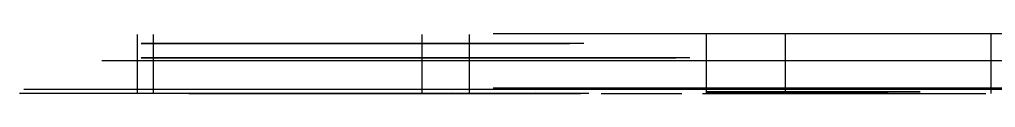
# Model space of a CAD drawing. Header units: metres. Extents: x 34 to 6747, y -110 to 120.
# Drawn here: x 34 to 1406, y 34 to 118 of the extents above; entities that cross this region are included whole.
import ezdxf

# ---------------------------------------------------------------- set-up
doc = ezdxf.new("R2010")
doc.units = ezdxf.units.M
for name, color, linetype in [('RBAR-T10-P', 2, 'Continuous'), ('RBAR-T12-F1', 3, 'Continuous'), ('RBAR-T12-H', 3, 'Continuous'), ('RBAR-T16-I', 4, 'Continuous'), ('RBAR-T16-J', 4, 'Continuous'), ('RBAR-T20-L', 5, 'Continuous'), ('RBAR-T20-O', 5, 'Continuous'), ('RBAR-T8-A', 1, 'Continuous'), ('RBAR-T8-A1', 1, 'Continuous'), ('RBAR-T8-A2', 1, 'Continuous'), ('RBAR-T8-A3', 1, 'Continuous'), ('RBAR-T8-A4', 1, 'Continuous'), ('RBAR-T8-B', 1, 'Continuous'), ('RBAR-T8-B1', 1, 'Continuous'), ('RBAR-T8-B2', 1, 'Continuous'), ('RBAR-T8-C', 1, 'Continuous'), ('RBAR-T8-D', 1, 'Continuous'), ('RBAR-T8-E', 1, 'Continuous')]:
    doc.layers.add(name, color=color, linetype=linetype)

msp = doc.modelspace()

# ---------------------------------------------------------------- linework, layer by layer
at = {"layer": 'RBAR-T10-P'}
for points in [[(528.5, 104.3, 572.5), (528.5, 104.3, 746.7), (528.1, 104.3, 750.6), (527, 104.3, 754.3), (525.1, 104.3, 757.8), (522.7, 104.3, 760.8), (519.6, 104.3, 763.2), (516.2, 104.3, 765.1), (512.5, 104.3, 766.2), (508.6, 104.3, 766.6), (224.9, 104.3, 766.6), (221, 104.3, 766.2), (217.3, 104.3, 765.1), (213.8, 104.3, 763.2), (210.8, 104.3, 760.8), (208.4, 104.3, 757.8), (206.5, 104.3, 754.3), (205.4, 104.3, 750.6), (205, 104.3, 746.7), (205, 104.3, 54.9), (205.4, 104.3, 51), (206.5, 104.3, 47.3), (208.4, 104.3, 43.8), (210.8, 104.3, 40.8), (213.8, 104.3, 38.4), (217.3, 104.3, 36.5), (221, 104.3, 35.4), (224.9, 104.3, 35), (488.7, 104.3, 35), (492.6, 104.3, 35.4), (496.3, 104.3, 36.5), (499.7, 104.3, 38.4), (502.8, 104.3, 40.8), (505.2, 104.3, 43.8), (507.1, 104.3, 47.3), (508.2, 104.3, 51), (508.6, 104.3, 54.9), (508.6, 104.3, 766.6)], [(677.9, 104.3, 1636.7), (677.9, 104.3, 1810.9), (677.5, 104.3, 1814.8), (676.4, 104.3, 1818.5), (674.5, 104.3, 1822), (672.1, 104.3, 1825), (669, 104.3, 1827.4), (665.6, 104.3, 1829.3), (661.9, 104.3, 1830.4), (658, 104.3, 1830.8), (374.3, 104.3, 1830.8), (370.4, 104.3, 1830.4), (366.7, 104.3, 1829.3), (363.2, 104.3, 1827.4), (360.2, 104.3, 1825), (357.8, 104.3, 1822), (355.9, 104.3, 1818.5), (354.8, 104.3, 1814.8), (354.4, 104.3, 1810.9), (354.4, 104.3, 1119.1), (354.8, 104.3, 1115.2), (355.9, 104.3, 1111.5), (357.8, 104.3, 1108), (360.2, 104.3, 1105), (363.2, 104.3, 1102.6), (366.7, 104.3, 1100.7), (370.4, 104.3, 1099.6), (374.3, 104.3, 1099.2), (638.1, 104.3, 1099.2), (642, 104.3, 1099.6), (645.7, 104.3, 1100.7), (649.1, 104.3, 1102.6), (652.2, 104.3, 1105), (654.6, 104.3, 1108), (656.5, 104.3, 1111.5), (657.6, 104.3, 1115.2), (658, 104.3, 1119.1), (658, 104.3, 1830.8)], [(827.3, 104.3, 2700.9), (827.3, 104.3, 2875.1), (826.9, 104.3, 2879), (825.8, 104.3, 2882.7), (823.9, 104.3, 2886.2), (821.5, 104.3, 2889.2), (818.4, 104.3, 2891.6), (815, 104.3, 2893.5), (811.3, 104.3, 2894.6), (807.4, 104.3, 2895), (523.7, 104.3, 2895), (519.8, 104.3, 2894.6), (516.1, 104.3, 2893.5), (512.6, 104.3, 2891.6), (509.6, 104.3, 2889.2), (507.2, 104.3, 2886.2), (505.3, 104.3, 2882.7), (504.2, 104.3, 2879), (503.8, 104.3, 2875.1), (503.8, 104.3, 2183.3), (504.2, 104.3, 2179.4), (505.3, 104.3, 2175.7), (507.2, 104.3, 2172.2), (509.6, 104.3, 2169.2), (512.6, 104.3, 2166.8), (516.1, 104.3, 2164.9), (519.8, 104.3, 2163.8), (523.7, 104.3, 2163.4), (787.5, 104.3, 2163.4), (791.4, 104.3, 2163.8), (795.1, 104.3, 2164.9), (798.5, 104.3, 2166.8), (801.6, 104.3, 2169.2), (804, 104.3, 2172.2), (805.9, 104.3, 2175.7), (807, 104.3, 2179.4), (807.4, 104.3, 2183.3), (807.4, 104.3, 2895)], [(528.5, 83.9, 572.5), (528.5, 83.9, 746.7), (528.1, 83.9, 750.6), (527, 83.9, 754.3), (525.1, 83.9, 757.8), (522.7, 83.9, 760.8), (519.6, 83.9, 763.2), (516.2, 83.9, 765.1), (512.5, 83.9, 766.2), (508.6, 83.9, 766.6), (224.9, 83.9, 766.6), (221, 83.9, 766.2), (217.3, 83.9, 765.1), (213.8, 83.9, 763.2), (210.8, 83.9, 760.8), (208.4, 83.9, 757.8), (206.5, 83.9, 754.3), (205.4, 83.9, 750.6), (205, 83.9, 746.7), (205, 83.9, 54.9), (205.4, 83.9, 51), (206.5, 83.9, 47.3), (208.4, 83.9, 43.8), (210.8, 83.9, 40.8), (213.8, 83.9, 38.4), (217.3, 83.9, 36.5), (221, 83.9, 35.4), (224.9, 83.9, 35), (488.7, 83.9, 35), (492.6, 83.9, 35.4), (496.3, 83.9, 36.5), (499.7, 83.9, 38.4), (502.8, 83.9, 40.8), (505.2, 83.9, 43.8), (507.1, 83.9, 47.3), (508.2, 83.9, 51), (508.6, 83.9, 54.9), (508.6, 83.9, 766.6)], [(677.9, 83.9, 572.5), (677.9, 83.9, 746.7), (677.5, 83.9, 750.6), (676.4, 83.9, 754.3), (674.5, 83.9, 757.8), (672.1, 83.9, 760.8), (669, 83.9, 763.2), (665.6, 83.9, 765.1), (661.9, 83.9, 766.2), (658, 83.9, 766.6), (374.3, 83.9, 766.6), (370.4, 83.9, 766.2), (366.7, 83.9, 765.1), (363.2, 83.9, 763.2), (360.2, 83.9, 760.8), (357.8, 83.9, 757.8), (355.9, 83.9, 754.3), (354.8, 83.9, 750.6), (354.4, 83.9, 746.7), (354.4, 83.9, 54.9), (354.8, 83.9, 51), (355.9, 83.9, 47.3), (357.8, 83.9, 43.8), (360.2, 83.9, 40.8), (363.2, 83.9, 38.4), (366.7, 83.9, 36.5), (370.4, 83.9, 35.4), (374.3, 83.9, 35), (638.1, 83.9, 35), (642, 83.9, 35.4), (645.7, 83.9, 36.5), (649.1, 83.9, 38.4), (652.2, 83.9, 40.8), (654.6, 83.9, 43.8), (656.5, 83.9, 47.3), (657.6, 83.9, 51), (658, 83.9, 54.9), (658, 83.9, 766.6)], [(827.3, 83.9, 1636.7), (827.3, 83.9, 1810.9), (826.9, 83.9, 1814.8), (825.8, 83.9, 1818.5), (823.9, 83.9, 1822), (821.5, 83.9, 1825), (818.4, 83.9, 1827.4), (815, 83.9, 1829.3), (811.3, 83.9, 1830.4), (807.4, 83.9, 1830.8), (523.7, 83.9, 1830.8), (519.8, 83.9, 1830.4), (516.1, 83.9, 1829.3), (512.6, 83.9, 1827.4), (509.6, 83.9, 1825), (507.2, 83.9, 1822), (505.3, 83.9, 1818.5), (504.2, 83.9, 1814.8), (503.8, 83.9, 1810.9), (503.8, 83.9, 1119.1), (504.2, 83.9, 1115.2), (505.3, 83.9, 1111.5), (507.2, 83.9, 1108), (509.6, 83.9, 1105), (512.6, 83.9, 1102.6), (516.1, 83.9, 1100.7), (519.8, 83.9, 1099.6), (523.7, 83.9, 1099.2), (787.5, 83.9, 1099.2), (791.4, 83.9, 1099.6), (795.1, 83.9, 1100.7), (798.5, 83.9, 1102.6), (801.6, 83.9, 1105), (804, 83.9, 1108), (805.9, 83.9, 1111.5), (807, 83.9, 1115.2), (807.4, 83.9, 1119.1), (807.4, 83.9, 1830.8)], [(976.6, 83.9, 2700.9), (976.6, 83.9, 2875.1), (976.2, 83.9, 2879), (975.1, 83.9, 2882.7), (973.2, 83.9, 2886.2), (970.8, 83.9, 2889.2), (967.7, 83.9, 2891.6), (964.3, 83.9, 2893.5), (960.6, 83.9, 2894.6), (956.7, 83.9, 2895), (673, 83.9, 2895), (669.1, 83.9, 2894.6), (665.4, 83.9, 2893.5), (661.9, 83.9, 2891.6), (658.9, 83.9, 2889.2), (656.5, 83.9, 2886.2), (654.6, 83.9, 2882.7), (653.5, 83.9, 2879), (653.1, 83.9, 2875.1), (653.1, 83.9, 2183.3), (653.5, 83.9, 2179.4), (654.6, 83.9, 2175.7), (656.5, 83.9, 2172.2), (658.9, 83.9, 2169.2), (661.9, 83.9, 2166.8), (665.4, 83.9, 2164.9), (669.1, 83.9, 2163.8), (673, 83.9, 2163.4), (936.8, 83.9, 2163.4), (940.7, 83.9, 2163.8), (944.4, 83.9, 2164.9), (947.8, 83.9, 2166.8), (950.9, 83.9, 2169.2), (953.3, 83.9, 2172.2), (955.2, 83.9, 2175.7), (956.3, 83.9, 2179.4), (956.7, 83.9, 2183.3), (956.7, 83.9, 2895)]]:
    msp.add_polyline3d(points, dxfattribs=at)
at = {"layer": 'RBAR-T12-F1'}
for points in [[(643.1, 36, 30), (643.1, 36, 1155)], [(759.3, 36, 1780), (759.3, 36, 2905)]]:
    msp.add_polyline3d(points, dxfattribs=at)
at = {"layer": 'RBAR-T12-H'}
for points in [[(1229.1, 36, 107.5), (1229.1, 36, 319.2), (1228.6, 36, 323.7), (1227.3, 36, 328), (1225.2, 36, 332), (1222.3, 36, 335.5), (1218.8, 36, 338.4), (1214.8, 36, 340.5), (1210.5, 36, 341.8), (1206, 36, 342.3), (1023.1, 36, 342.3), (1018.6, 36, 341.8), (1014.3, 36, 340.5), (1010.3, 36, 338.4), (1006.8, 36, 335.5), (1003.9, 36, 332), (1001.8, 36, 328), (1000.4, 36, 323.7), (1000, 36, 319.2), (1000, 36, 136.3), (1000.4, 36, 131.8), (1001.8, 36, 127.5), (1003.9, 36, 123.5), (1006.8, 36, 120), (1010.3, 36, 117.1), (1014.3, 36, 115), (1018.6, 36, 113.7), (1023.1, 36, 113.2), (1234.8, 36, 113.2), (1229.1, 36, 107.5), (1300.5, 36, 36), (1157.6, 36, 36)], [(1229.1, 36, 532.7), (1229.1, 36, 744.5), (1228.6, 36, 749), (1227.3, 36, 753.3), (1225.2, 36, 757.3), (1222.3, 36, 760.8), (1218.8, 36, 763.7), (1214.8, 36, 765.8), (1210.5, 36, 767.1), (1206, 36, 767.6), (1023.1, 36, 767.6), (1018.6, 36, 767.1), (1014.3, 36, 765.8), (1010.3, 36, 763.7), (1006.8, 36, 760.8), (1003.9, 36, 757.3), (1001.8, 36, 753.3), (1000.4, 36, 749), (1000, 36, 744.5), (1000, 36, 561.6), (1000.4, 36, 557.1), (1001.8, 36, 552.8), (1003.9, 36, 548.8), (1006.8, 36, 545.3), (1010.3, 36, 542.4), (1014.3, 36, 540.3), (1018.6, 36, 539), (1023.1, 36, 538.5), (1234.8, 36, 538.5), (1229.1, 36, 532.7), (1300.5, 36, 461.3), (1157.6, 36, 461.3)], [(1229.1, 36, 958), (1229.1, 36, 1169.8), (1228.6, 36, 1174.3), (1227.3, 36, 1178.6), (1225.2, 36, 1182.6), (1222.3, 36, 1186.1), (1218.8, 36, 1189), (1214.8, 36, 1191.1), (1210.5, 36, 1192.4), (1206, 36, 1192.9), (1023.1, 36, 1192.9), (1018.6, 36, 1192.4), (1014.3, 36, 1191.1), (1010.3, 36, 1189), (1006.8, 36, 1186.1), (1003.9, 36, 1182.6), (1001.8, 36, 1178.6), (1000.4, 36, 1174.3), (1000, 36, 1169.8), (1000, 36, 986.9), (1000.4, 36, 982.4), (1001.8, 36, 978.1), (1003.9, 36, 974.1), (1006.8, 36, 970.6), (1010.3, 36, 967.7), (1014.3, 36, 965.6), (1018.6, 36, 964.2), (1023.1, 36, 963.8), (1234.8, 36, 963.8), (1229.1, 36, 958), (1300.5, 36, 886.6), (1157.6, 36, 886.6)], [(1229.1, 36, 1383.3), (1229.1, 36, 1595), (1228.6, 36, 1599.6), (1227.3, 36, 1603.9), (1225.2, 36, 1607.9), (1222.3, 36, 1611.4), (1218.8, 36, 1614.3), (1214.8, 36, 1616.4), (1210.5, 36, 1617.7), (1206, 36, 1618.1), (1023.1, 36, 1618.1), (1018.6, 36, 1617.7), (1014.3, 36, 1616.4), (1010.3, 36, 1614.3), (1006.8, 36, 1611.4), (1003.9, 36, 1607.9), (1001.8, 36, 1603.9), (1000.4, 36, 1599.6), (1000, 36, 1595), (1000, 36, 1412.2), (1000.4, 36, 1407.7), (1001.8, 36, 1403.3), (1003.9, 36, 1399.4), (1006.8, 36, 1395.9), (1010.3, 36, 1393), (1014.3, 36, 1390.8), (1018.6, 36, 1389.5), (1023.1, 36, 1389.1), (1234.8, 36, 1389.1), (1229.1, 36, 1383.3), (1300.5, 36, 1311.9), (1157.6, 36, 1311.9)]]:
    msp.add_polyline3d(points, dxfattribs=at)
at = {"layer": 'RBAR-T16-I'}
for points in [[(149.9, 80, 732.5), (5149.9, 80, 732.5)], [(370, 80, 2197.5), (5370, 80, 2197.5)]]:
    msp.add_polyline3d(points, dxfattribs=at)
at = {"layer": 'RBAR-T16-J'}
msp.add_polyline3d([(590, 80, 138.5), (590, 80, 902.5), (590.6, 80, 908.8), (592.4, 80, 914.8), (595.4, 80, 920.4), (599.4, 80, 925.2), (604.3, 80, 929.2), (609.9, 80, 932.2), (615.9, 80, 934), (622.2, 80, 934.7), (742.8, 80, 934.7), (749.1, 80, 934), (755.1, 80, 932.2), (760.7, 80, 929.2), (765.5, 80, 925.2), (769.5, 80, 920.4), (772.5, 80, 914.8), (774.3, 80, 908.8), (775, 80, 902.5), (775, 80, 38)], dxfattribs=at)
at = {"layer": 'RBAR-T20-L'}
msp.add_polyline3d([(1000, 40, 40), (1000, 40, 2065)], dxfattribs=at)
at = {"layer": 'RBAR-T20-O'}
msp.add_polyline3d([(40, 40, 1552.5), (1177.1, 40, 1552.5), (1184.2, 40, 1552.1), (1191.3, 40, 1551), (1198.2, 40, 1549.2), (1455, 40, 1468.2), (1461.9, 40, 1466.4), (1469, 40, 1465.4), (1476.1, 40, 1465), (6126.9, 40, 1465)], dxfattribs=at)
at = {"layer": 'RBAR-T8-A'}
msp.add_polyline3d([(1000, 34, 1771), (1000, 34, 2896)], dxfattribs=at)
at = {"layer": 'RBAR-T8-A1'}
for points in [[(153.8, 34, 34), (153.8, 34, 1384)], [(153.8, 34, 1546), (153.8, 34, 2896)], [(461.5, 34, 34), (461.5, 34, 1384)], [(461.5, 34, 1546), (461.5, 34, 2896)], [(769.2, 34, 34), (769.2, 34, 1384)], [(769.2, 34, 1546), (769.2, 34, 2896)], [(1076.9, 34, 34), (1076.9, 34, 1384)], [(1076.9, 34, 1546), (1076.9, 34, 2896)], [(1384.6, 34, 34), (1384.6, 34, 1384)], [(1384.6, 34, 1546), (1384.6, 34, 2896)]]:
    msp.add_polyline3d(points, dxfattribs=at)
at = {"layer": 'RBAR-T8-A2'}
for points in [[(66.7, 34, 34), (66.7, 34, 1484)], [(200, 34, 34), (200, 34, 1484)], [(333.3, 34, 34), (333.3, 34, 1484)], [(466.7, 34, 34), (466.7, 34, 1484)], [(600, 34, 34), (600, 34, 1484)], [(733.3, 34, 34), (733.3, 34, 1484)], [(866.7, 34, 34), (866.7, 34, 1484)], [(1000, 34, 34), (1000, 34, 1484)], [(1133.3, 34, 34), (1133.3, 34, 1484)], [(1266.7, 34, 34), (1266.7, 34, 1484)], [(1400, 34, 34), (1400, 34, 1484)]]:
    msp.add_polyline3d(points, dxfattribs=at)
at = {"layer": 'RBAR-T8-A3'}
for points in [[(700, 118, 488.3), (5700, 118, 488.3)], [(842.5, 118, 1139.4), (5842.5, 118, 1139.4)], [(984.9, 118, 1790.6), (5984.9, 118, 1790.6)], [(1127.4, 118, 2441.7), (6127.4, 118, 2441.7)], [(700, 42, 162.8), (5700, 42, 162.8)], [(842.5, 42, 813.9), (5842.5, 42, 813.9)], [(984.9, 42, 1465), (5984.9, 42, 1465)], [(1127.4, 42, 2116.1), (6127.4, 42, 2116.1)], [(1269.9, 42, 2767.2), (6269.9, 42, 2767.2)]]:
    msp.add_polyline3d(points, dxfattribs=at)
at = {"layer": 'RBAR-T8-A4'}
msp.add_polyline3d([(1269.9, 118, 209.3), (6319.9, 118, 209.3)], dxfattribs=at)
at = {"layer": 'RBAR-T8-B'}
for points in [[(709.5, 34, 1840), (709.5, 34, 2224.2), (709.8, 34, 2227.3), (710.8, 34, 2230.4), (712.2, 34, 2233.2), (714.3, 34, 2235.6), (716.7, 34, 2237.6), (719.5, 34, 2239.1), (722.5, 34, 2240.1), (725.7, 34, 2240.4), (806.6, 34, 2240.4), (809.7, 34, 2240.1), (812.8, 34, 2239.1), (815.6, 34, 2237.6), (818, 34, 2235.6), (820, 34, 2233.2), (821.5, 34, 2230.4), (822.4, 34, 2227.3), (822.8, 34, 2224.2), (822.8, 34, 1840)], [(852, 34, 1840), (852, 34, 2224.2), (852.3, 34, 2227.3), (853.2, 34, 2230.4), (854.7, 34, 2233.2), (856.7, 34, 2235.6), (859.2, 34, 2237.6), (862, 34, 2239.1), (865, 34, 2240.1), (868.2, 34, 2240.4), (949, 34, 2240.4), (952.2, 34, 2240.1), (955.2, 34, 2239.1), (958, 34, 2237.6), (960.5, 34, 2235.6), (962.5, 34, 2233.2), (964, 34, 2230.4), (964.9, 34, 2227.3), (965.2, 34, 2224.2), (965.2, 34, 1840)], [(994.4, 34, 1840), (994.4, 34, 2224.2), (994.8, 34, 2227.3), (995.7, 34, 2230.4), (997.2, 34, 2233.2), (999.2, 34, 2235.6), (1001.6, 34, 2237.6), (1004.4, 34, 2239.1), (1007.5, 34, 2240.1), (1010.6, 34, 2240.4), (1091.5, 34, 2240.4), (1094.7, 34, 2240.1), (1097.7, 34, 2239.1), (1100.5, 34, 2237.6), (1102.9, 34, 2235.6), (1105, 34, 2233.2), (1106.4, 34, 2230.4), (1107.4, 34, 2227.3), (1107.7, 34, 2224.2), (1107.7, 34, 1840)], [(1136.9, 34, 1840), (1136.9, 34, 2224.2), (1137.2, 34, 2227.3), (1138.1, 34, 2230.4), (1139.6, 34, 2233.2), (1141.6, 34, 2235.6), (1144.1, 34, 2237.6), (1146.9, 34, 2239.1), (1149.9, 34, 2240.1), (1153.1, 34, 2240.4), (1234, 34, 2240.4), (1237.1, 34, 2240.1), (1240.2, 34, 2239.1), (1243, 34, 2237.6), (1245.4, 34, 2235.6), (1247.4, 34, 2233.2), (1248.9, 34, 2230.4), (1249.8, 34, 2227.3), (1250.1, 34, 2224.2), (1250.1, 34, 1840)], [(1279.4, 34, 1840), (1279.4, 34, 2224.2), (1279.7, 34, 2227.3), (1280.6, 34, 2230.4), (1282.1, 34, 2233.2), (1284.1, 34, 2235.6), (1286.6, 34, 2237.6), (1289.4, 34, 2239.1), (1292.4, 34, 2240.1), (1295.5, 34, 2240.4), (1376.4, 34, 2240.4), (1379.6, 34, 2240.1), (1382.6, 34, 2239.1), (1385.4, 34, 2237.6), (1387.9, 34, 2235.6), (1389.9, 34, 2233.2), (1391.4, 34, 2230.4), (1392.3, 34, 2227.3), (1392.6, 34, 2224.2), (1392.6, 34, 1840)]]:
    msp.add_polyline3d(points, dxfattribs=at)
at = {"layer": 'RBAR-T8-B1'}
for points in [[(272, 34, 427.6), (272, 34, 803.4), (272.3, 34, 806.5), (273.2, 34, 809.4), (274.7, 34, 812.2), (276.6, 34, 814.6), (279, 34, 816.5), (281.8, 34, 818), (284.7, 34, 818.9), (287.8, 34, 819.2), (386.7, 34, 819.2), (389.8, 34, 818.9), (392.8, 34, 818), (395.5, 34, 816.5), (397.9, 34, 814.6), (399.9, 34, 812.2), (401.3, 34, 809.4), (402.2, 34, 806.5), (402.5, 34, 803.4), (402.5, 34, 427.6)], [(400, 34, 1516.3), (400, 34, 1892), (400.3, 34, 1895.1), (401.2, 34, 1898.1), (402.7, 34, 1900.8), (404.6, 34, 1903.2), (407, 34, 1905.2), (409.8, 34, 1906.6), (412.7, 34, 1907.5), (415.8, 34, 1907.8), (514.7, 34, 1907.8), (517.8, 34, 1907.5), (520.8, 34, 1906.6), (523.5, 34, 1905.2), (525.9, 34, 1903.2), (527.9, 34, 1900.8), (529.3, 34, 1898.1), (530.2, 34, 1895.1), (530.5, 34, 1892), (530.5, 34, 1516.3)], [(400, 34, 2010.3), (400, 34, 2386.1), (400.3, 34, 2389.2), (401.2, 34, 2392.1), (402.7, 34, 2394.9), (404.6, 34, 2397.3), (407, 34, 2399.2), (409.8, 34, 2400.7), (412.7, 34, 2401.6), (415.8, 34, 2401.9), (514.7, 34, 2401.9), (517.8, 34, 2401.6), (520.8, 34, 2400.7), (523.5, 34, 2399.2), (525.9, 34, 2397.3), (527.9, 34, 2394.9), (529.3, 34, 2392.1), (530.2, 34, 2389.2), (530.5, 34, 2386.1), (530.5, 34, 2010.3)], [(400, 34, 2504.4), (400, 34, 2880.2), (400.3, 34, 2883.3), (401.2, 34, 2886.2), (402.7, 34, 2889), (404.6, 34, 2891.4), (407, 34, 2893.3), (409.8, 34, 2894.8), (412.7, 34, 2895.7), (415.8, 34, 2896), (514.7, 34, 2896), (517.8, 34, 2895.7), (520.8, 34, 2894.8), (523.5, 34, 2893.3), (525.9, 34, 2891.4), (527.9, 34, 2889), (529.3, 34, 2886.2), (530.2, 34, 2883.3), (530.5, 34, 2880.2), (530.5, 34, 2504.4)], [(1200, 34, 1022.2), (1200, 34, 1397.9), (1200.3, 34, 1401), (1201.2, 34, 1404), (1202.7, 34, 1406.7), (1204.6, 34, 1409.1), (1207, 34, 1411.1), (1209.8, 34, 1412.5), (1212.7, 34, 1413.4), (1215.8, 34, 1413.7), (1314.7, 34, 1413.7), (1317.8, 34, 1413.4), (1320.8, 34, 1412.5), (1323.5, 34, 1411.1), (1325.9, 34, 1409.1), (1327.9, 34, 1406.7), (1329.3, 34, 1404), (1330.2, 34, 1401), (1330.5, 34, 1397.9), (1330.5, 34, 1022.2)], [(1200, 34, 1516.3), (1200, 34, 1892), (1200.3, 34, 1895.1), (1201.2, 34, 1898.1), (1202.7, 34, 1900.8), (1204.6, 34, 1903.2), (1207, 34, 1905.2), (1209.8, 34, 1906.6), (1212.7, 34, 1907.5), (1215.8, 34, 1907.8), (1314.7, 34, 1907.8), (1317.8, 34, 1907.5), (1320.8, 34, 1906.6), (1323.5, 34, 1905.2), (1325.9, 34, 1903.2), (1327.9, 34, 1900.8), (1329.3, 34, 1898.1), (1330.2, 34, 1895.1), (1330.5, 34, 1892), (1330.5, 34, 1516.3)], [(1200, 34, 2010.3), (1200, 34, 2386.1), (1200.3, 34, 2389.2), (1201.2, 34, 2392.1), (1202.7, 34, 2394.9), (1204.6, 34, 2397.3), (1207, 34, 2399.2), (1209.8, 34, 2400.7), (1212.7, 34, 2401.6), (1215.8, 34, 2401.9), (1314.7, 34, 2401.9), (1317.8, 34, 2401.6), (1320.8, 34, 2400.7), (1323.5, 34, 2399.2), (1325.9, 34, 2397.3), (1327.9, 34, 2394.9), (1329.3, 34, 2392.1), (1330.2, 34, 2389.2), (1330.5, 34, 2386.1), (1330.5, 34, 2010.3)], [(1200, 34, 2504.4), (1200, 34, 2880.2), (1200.3, 34, 2883.3), (1201.2, 34, 2886.2), (1202.7, 34, 2889), (1204.6, 34, 2891.4), (1207, 34, 2893.3), (1209.8, 34, 2894.8), (1212.7, 34, 2895.7), (1215.8, 34, 2896), (1314.7, 34, 2896), (1317.8, 34, 2895.7), (1320.8, 34, 2894.8), (1323.5, 34, 2893.3), (1325.9, 34, 2891.4), (1327.9, 34, 2889), (1329.3, 34, 2886.2), (1330.2, 34, 2883.3), (1330.5, 34, 2880.2), (1330.5, 34, 2504.4)]]:
    msp.add_polyline3d(points, dxfattribs=at)
at = {"layer": 'RBAR-T8-B2'}
for points in [[(200, 34, 639.4), (200, 34, 1063.7), (200, 34.3, 1066.9), (200, 35.2, 1069.9), (200, 36.7, 1072.7), (200, 38.7, 1075.2), (200, 41.2, 1077.2), (200, 44, 1078.7), (200, 47, 1079.6), (200, 50.2, 1079.9), (200, 100.7, 1079.9), (200, 103.8, 1079.6), (200, 106.9, 1078.7), (200, 109.7, 1077.2), (200, 112.1, 1075.2), (200, 114.1, 1072.7), (200, 115.6, 1069.9), (200, 116.5, 1066.9), (200, 116.9, 1063.7), (200, 116.9, 639.4)], [(200, 34, 1244.7), (200, 34, 1669.1), (200, 34.3, 1672.3), (200, 35.2, 1675.3), (200, 36.7, 1678.1), (200, 38.7, 1680.5), (200, 41.2, 1682.6), (200, 44, 1684), (200, 47, 1685), (200, 50.2, 1685.3), (200, 100.7, 1685.3), (200, 103.8, 1685), (200, 106.9, 1684), (200, 109.7, 1682.6), (200, 112.1, 1680.5), (200, 114.1, 1678.1), (200, 115.6, 1675.3), (200, 116.5, 1672.3), (200, 116.9, 1669.1), (200, 116.9, 1244.7)], [(200, 34, 1850.1), (200, 34, 2274.5), (200, 34.3, 2277.6), (200, 35.2, 2280.7), (200, 36.7, 2283.5), (200, 38.7, 2285.9), (200, 41.2, 2287.9), (200, 44, 2289.4), (200, 47, 2290.3), (200, 50.2, 2290.6), (200, 100.7, 2290.6), (200, 103.8, 2290.3), (200, 106.9, 2289.4), (200, 109.7, 2287.9), (200, 112.1, 2285.9), (200, 114.1, 2283.5), (200, 115.6, 2280.7), (200, 116.5, 2277.6), (200, 116.9, 2274.5), (200, 116.9, 1850.1)], [(222.2, 34, 2455.4), (222.2, 34, 2879.8), (222.2, 34.3, 2883), (222.2, 35.2, 2886), (222.2, 36.7, 2888.8), (222.2, 38.7, 2891.3), (222.2, 41.2, 2893.3), (222.2, 44, 2894.8), (222.2, 47, 2895.7), (222.2, 50.2, 2896), (222.2, 100.7, 2896), (222.2, 103.8, 2895.7), (222.2, 106.9, 2894.8), (222.2, 109.7, 2893.3), (222.2, 112.1, 2891.3), (222.2, 114.1, 2888.8), (222.2, 115.6, 2886), (222.2, 116.5, 2883), (222.2, 116.9, 2879.8), (222.2, 116.9, 2455.4)], [(600, 34, 34), (600, 34, 458.4), (600, 34.3, 461.5), (600, 35.2, 464.6), (600, 36.7, 467.4), (600, 38.7, 469.8), (600, 41.2, 471.8), (600, 44, 473.3), (600, 47, 474.2), (600, 50.2, 474.6), (600, 100.7, 474.6), (600, 103.8, 474.2), (600, 106.9, 473.3), (600, 109.7, 471.8), (600, 112.1, 469.8), (600, 114.1, 467.4), (600, 115.6, 464.6), (600, 116.5, 461.5), (600, 116.9, 458.4), (600, 116.9, 34)], [(600, 34, 639.4), (600, 34, 1063.7), (600, 34.3, 1066.9), (600, 35.2, 1069.9), (600, 36.7, 1072.7), (600, 38.7, 1075.2), (600, 41.2, 1077.2), (600, 44, 1078.7), (600, 47, 1079.6), (600, 50.2, 1079.9), (600, 100.7, 1079.9), (600, 103.8, 1079.6), (600, 106.9, 1078.7), (600, 109.7, 1077.2), (600, 112.1, 1075.2), (600, 114.1, 1072.7), (600, 115.6, 1069.9), (600, 116.5, 1066.9), (600, 116.9, 1063.7), (600, 116.9, 639.4)], [(600, 34, 1244.7), (600, 34, 1669.1), (600, 34.3, 1672.3), (600, 35.2, 1675.3), (600, 36.7, 1678.1), (600, 38.7, 1680.5), (600, 41.2, 1682.6), (600, 44, 1684), (600, 47, 1685), (600, 50.2, 1685.3), (600, 100.7, 1685.3), (600, 103.8, 1685), (600, 106.9, 1684), (600, 109.7, 1682.6), (600, 112.1, 1680.5), (600, 114.1, 1678.1), (600, 115.6, 1675.3), (600, 116.5, 1672.3), (600, 116.9, 1669.1), (600, 116.9, 1244.7)], [(600, 34, 1850.1), (600, 34, 2274.5), (600, 34.3, 2277.6), (600, 35.2, 2280.7), (600, 36.7, 2283.5), (600, 38.7, 2285.9), (600, 41.2, 2287.9), (600, 44, 2289.4), (600, 47, 2290.3), (600, 50.2, 2290.6), (600, 100.7, 2290.6), (600, 103.8, 2290.3), (600, 106.9, 2289.4), (600, 109.7, 2287.9), (600, 112.1, 2285.9), (600, 114.1, 2283.5), (600, 115.6, 2280.7), (600, 116.5, 2277.6), (600, 116.9, 2274.5), (600, 116.9, 1850.1)], [(666.7, 34, 2455.4), (666.7, 34, 2879.8), (666.7, 34.3, 2883), (666.7, 35.2, 2886), (666.7, 36.7, 2888.8), (666.7, 38.7, 2891.3), (666.7, 41.2, 2893.3), (666.7, 44, 2894.8), (666.7, 47, 2895.7), (666.7, 50.2, 2896), (666.7, 100.7, 2896), (666.7, 103.8, 2895.7), (666.7, 106.9, 2894.8), (666.7, 109.7, 2893.3), (666.7, 112.1, 2891.3), (666.7, 114.1, 2888.8), (666.7, 115.6, 2886), (666.7, 116.5, 2883), (666.7, 116.9, 2879.8), (666.7, 116.9, 2455.4)], [(1000, 34, 34), (1000, 34, 458.4), (1000, 34.3, 461.5), (1000, 35.2, 464.6), (1000, 36.7, 467.4), (1000, 38.7, 469.8), (1000, 41.2, 471.8), (1000, 44, 473.3), (1000, 47, 474.2), (1000, 50.2, 474.6), (1000, 100.7, 474.6), (1000, 103.8, 474.2), (1000, 106.9, 473.3), (1000, 109.7, 471.8), (1000, 112.1, 469.8), (1000, 114.1, 467.4), (1000, 115.6, 464.6), (1000, 116.5, 461.5), (1000, 116.9, 458.4), (1000, 116.9, 34)], [(1000, 34, 639.4), (1000, 34, 1063.7), (1000, 34.3, 1066.9), (1000, 35.2, 1069.9), (1000, 36.7, 1072.7), (1000, 38.7, 1075.2), (1000, 41.2, 1077.2), (1000, 44, 1078.7), (1000, 47, 1079.6), (1000, 50.2, 1079.9), (1000, 100.7, 1079.9), (1000, 103.8, 1079.6), (1000, 106.9, 1078.7), (1000, 109.7, 1077.2), (1000, 112.1, 1075.2), (1000, 114.1, 1072.7), (1000, 115.6, 1069.9), (1000, 116.5, 1066.9), (1000, 116.9, 1063.7), (1000, 116.9, 639.4)], [(1000, 34, 1244.7), (1000, 34, 1669.1), (1000, 34.3, 1672.3), (1000, 35.2, 1675.3), (1000, 36.7, 1678.1), (1000, 38.7, 1680.5), (1000, 41.2, 1682.6), (1000, 44, 1684), (1000, 47, 1685), (1000, 50.2, 1685.3), (1000, 100.7, 1685.3), (1000, 103.8, 1685), (1000, 106.9, 1684), (1000, 109.7, 1682.6), (1000, 112.1, 1680.5), (1000, 114.1, 1678.1), (1000, 115.6, 1675.3), (1000, 116.5, 1672.3), (1000, 116.9, 1669.1), (1000, 116.9, 1244.7)], [(1000, 34, 1850.1), (1000, 34, 2274.5), (1000, 34.3, 2277.6), (1000, 35.2, 2280.7), (1000, 36.7, 2283.5), (1000, 38.7, 2285.9), (1000, 41.2, 2287.9), (1000, 44, 2289.4), (1000, 47, 2290.3), (1000, 50.2, 2290.6), (1000, 100.7, 2290.6), (1000, 103.8, 2290.3), (1000, 106.9, 2289.4), (1000, 109.7, 2287.9), (1000, 112.1, 2285.9), (1000, 114.1, 2283.5), (1000, 115.6, 2280.7), (1000, 116.5, 2277.6), (1000, 116.9, 2274.5), (1000, 116.9, 1850.1)], [(1111.1, 34, 2455.4), (1111.1, 34, 2879.8), (1111.1, 34.3, 2883), (1111.1, 35.2, 2886), (1111.1, 36.7, 2888.8), (1111.1, 38.7, 2891.3), (1111.1, 41.2, 2893.3), (1111.1, 44, 2894.8), (1111.1, 47, 2895.7), (1111.1, 50.2, 2896), (1111.1, 100.7, 2896), (1111.1, 103.8, 2895.7), (1111.1, 106.9, 2894.8), (1111.1, 109.7, 2893.3), (1111.1, 112.1, 2891.3), (1111.1, 114.1, 2888.8), (1111.1, 115.6, 2886), (1111.1, 116.5, 2883), (1111.1, 116.9, 2879.8), (1111.1, 116.9, 2455.4)], [(1400, 34, 34), (1400, 34, 458.4), (1400, 34.3, 461.5), (1400, 35.2, 464.6), (1400, 36.7, 467.4), (1400, 38.7, 469.8), (1400, 41.2, 471.8), (1400, 44, 473.3), (1400, 47, 474.2), (1400, 50.2, 474.6), (1400, 100.7, 474.6), (1400, 103.8, 474.2), (1400, 106.9, 473.3), (1400, 109.7, 471.8), (1400, 112.1, 469.8), (1400, 114.1, 467.4), (1400, 115.6, 464.6), (1400, 116.5, 461.5), (1400, 116.9, 458.4), (1400, 116.9, 34)], [(1400, 34, 639.4), (1400, 34, 1063.7), (1400, 34.3, 1066.9), (1400, 35.2, 1069.9), (1400, 36.7, 1072.7), (1400, 38.7, 1075.2), (1400, 41.2, 1077.2), (1400, 44, 1078.7), (1400, 47, 1079.6), (1400, 50.2, 1079.9), (1400, 100.7, 1079.9), (1400, 103.8, 1079.6), (1400, 106.9, 1078.7), (1400, 109.7, 1077.2), (1400, 112.1, 1075.2), (1400, 114.1, 1072.7), (1400, 115.6, 1069.9), (1400, 116.5, 1066.9), (1400, 116.9, 1063.7), (1400, 116.9, 639.4)], [(1400, 34, 1244.7), (1400, 34, 1669.1), (1400, 34.3, 1672.3), (1400, 35.2, 1675.3), (1400, 36.7, 1678.1), (1400, 38.7, 1680.5), (1400, 41.2, 1682.6), (1400, 44, 1684), (1400, 47, 1685), (1400, 50.2, 1685.3), (1400, 100.7, 1685.3), (1400, 103.8, 1685), (1400, 106.9, 1684), (1400, 109.7, 1682.6), (1400, 112.1, 1680.5), (1400, 114.1, 1678.1), (1400, 115.6, 1675.3), (1400, 116.5, 1672.3), (1400, 116.9, 1669.1), (1400, 116.9, 1244.7)], [(1400, 34, 1850.1), (1400, 34, 2274.5), (1400, 34.3, 2277.6), (1400, 35.2, 2280.7), (1400, 36.7, 2283.5), (1400, 38.7, 2285.9), (1400, 41.2, 2287.9), (1400, 44, 2289.4), (1400, 47, 2290.3), (1400, 50.2, 2290.6), (1400, 100.7, 2290.6), (1400, 103.8, 2290.3), (1400, 106.9, 2289.4), (1400, 109.7, 2287.9), (1400, 112.1, 2285.9), (1400, 114.1, 2283.5), (1400, 115.6, 2280.7), (1400, 116.5, 2277.6), (1400, 116.9, 2274.5), (1400, 116.9, 1850.1)]]:
    msp.add_polyline3d(points, dxfattribs=at)
at = {"layer": 'RBAR-T8-C'}
for points in [[(408.9, 34, 1027), (408.9, 34, 1592.9), (408.6, 34, 1596), (407.7, 34, 1599.1), (406.2, 34, 1601.9), (404.2, 34, 1604.3), (401.7, 34, 1606.3), (398.9, 34, 1607.8), (395.9, 34, 1608.7), (392.7, 34, 1609), (34, 34, 1609)], [(408.9, 34, 1617), (408.9, 34, 2182.9), (408.6, 34, 2186), (407.7, 34, 2189), (406.2, 34, 2191.8), (404.2, 34, 2194.3), (401.7, 34, 2196.3), (398.9, 34, 2197.8), (395.9, 34, 2198.7), (392.7, 34, 2199), (34, 34, 2199)], [(408.9, 34, 1813.6), (408.9, 34, 2379.5), (408.6, 34, 2382.7), (407.7, 34, 2385.7), (406.2, 34, 2388.5), (404.2, 34, 2390.9), (401.7, 34, 2393), (398.9, 34, 2394.5), (395.9, 34, 2395.4), (392.7, 34, 2395.7), (34, 34, 2395.7)], [(428.9, 34, 1420.3), (428.9, 34, 1986.2), (428.6, 34, 1989.3), (427.7, 34, 1992.4), (426.2, 34, 1995.2), (424.2, 34, 1997.6), (421.7, 34, 1999.6), (418.9, 34, 2001.1), (415.9, 34, 2002.1), (412.7, 34, 2002.4), (54, 34, 2002.4)]]:
    msp.add_polyline3d(points, dxfattribs=at)
at = {"layer": 'RBAR-T8-D'}
for points in [[(540.2, 34, 581.4), (540.2, 34, 883.9), (539.9, 34, 886.9), (539, 34, 889.9), (537.5, 34, 892.6), (535.6, 34, 894.9), (533.2, 34, 896.9), (530.5, 34, 898.3), (527.6, 34, 899.2), (524.6, 34, 899.5), (348.9, 34, 899.5), (345.9, 34, 899.2), (343, 34, 898.3), (340.3, 34, 896.9), (337.9, 34, 894.9), (336, 34, 892.6), (334.5, 34, 889.9), (333.6, 34, 886.9), (333.3, 34, 883.9), (333.3, 34, 600.9), (333.6, 34, 597.9), (334.5, 34, 595), (336, 34, 592.3), (337.9, 34, 589.9), (340.3, 34, 588), (343, 34, 586.5), (345.9, 34, 585.6), (348.9, 34, 585.3), (544.1, 34, 585.3), (540.2, 34, 581.4), (588.5, 34, 533.1), (491.9, 34, 533.1)], [(540.2, 34, 1080.5), (540.2, 34, 1383), (539.9, 34, 1386.1), (539, 34, 1389), (537.5, 34, 1391.7), (535.6, 34, 1394), (533.2, 34, 1396), (530.5, 34, 1397.4), (527.6, 34, 1398.3), (524.6, 34, 1398.6), (348.9, 34, 1398.6), (345.9, 34, 1398.3), (343, 34, 1397.4), (340.3, 34, 1396), (337.9, 34, 1394), (336, 34, 1391.7), (334.5, 34, 1389), (333.6, 34, 1386.1), (333.3, 34, 1383), (333.3, 34, 1100.1), (333.6, 34, 1097), (334.5, 34, 1094.1), (336, 34, 1091.4), (337.9, 34, 1089), (340.3, 34, 1087.1), (343, 34, 1085.6), (345.9, 34, 1084.8), (348.9, 34, 1084.5), (544.1, 34, 1084.5), (540.2, 34, 1080.5), (588.5, 34, 1032.3), (491.9, 34, 1032.3)], [(540.2, 34, 1579.7), (540.2, 34, 1882.1), (539.9, 34, 1885.2), (539, 34, 1888.1), (537.5, 34, 1890.8), (535.6, 34, 1893.2), (533.2, 34, 1895.1), (530.5, 34, 1896.6), (527.6, 34, 1897.4), (524.6, 34, 1897.7), (348.9, 34, 1897.7), (345.9, 34, 1897.4), (343, 34, 1896.6), (340.3, 34, 1895.1), (337.9, 34, 1893.2), (336, 34, 1890.8), (334.5, 34, 1888.1), (333.6, 34, 1885.2), (333.3, 34, 1882.1), (333.3, 34, 1599.2), (333.6, 34, 1596.1), (334.5, 34, 1593.2), (336, 34, 1590.5), (337.9, 34, 1588.2), (340.3, 34, 1586.2), (343, 34, 1584.8), (345.9, 34, 1583.9), (348.9, 34, 1583.6), (544.1, 34, 1583.6), (540.2, 34, 1579.7), (588.5, 34, 1531.4), (491.9, 34, 1531.4)], [(540.2, 34, 2078.8), (540.2, 34, 2381.3), (539.9, 34, 2384.3), (539, 34, 2387.2), (537.5, 34, 2389.9), (535.6, 34, 2392.3), (533.2, 34, 2394.2), (530.5, 34, 2395.7), (527.6, 34, 2396.6), (524.6, 34, 2396.9), (348.9, 34, 2396.9), (345.9, 34, 2396.6), (343, 34, 2395.7), (340.3, 34, 2394.2), (337.9, 34, 2392.3), (336, 34, 2389.9), (334.5, 34, 2387.2), (333.6, 34, 2384.3), (333.3, 34, 2381.3), (333.3, 34, 2098.3), (333.6, 34, 2095.3), (334.5, 34, 2092.3), (336, 34, 2089.6), (337.9, 34, 2087.3), (340.3, 34, 2085.3), (343, 34, 2083.9), (345.9, 34, 2083), (348.9, 34, 2082.7), (544.1, 34, 2082.7), (540.2, 34, 2078.8), (588.5, 34, 2030.5), (491.9, 34, 2030.5)], [(540.2, 34, 2577.9), (540.2, 34, 2880.4), (539.9, 34, 2883.4), (539, 34, 2886.4), (537.5, 34, 2889.1), (535.6, 34, 2891.4), (533.2, 34, 2893.4), (530.5, 34, 2894.8), (527.6, 34, 2895.7), (524.6, 34, 2896), (348.9, 34, 2896), (345.9, 34, 2895.7), (343, 34, 2894.8), (340.3, 34, 2893.4), (337.9, 34, 2891.4), (336, 34, 2889.1), (334.5, 34, 2886.4), (333.6, 34, 2883.4), (333.3, 34, 2880.4), (333.3, 34, 2597.4), (333.6, 34, 2594.4), (334.5, 34, 2591.5), (336, 34, 2588.8), (337.9, 34, 2586.4), (340.3, 34, 2584.5), (343, 34, 2583), (345.9, 34, 2582.1), (348.9, 34, 2581.8), (544.1, 34, 2581.8), (540.2, 34, 2577.9), (588.5, 34, 2529.6), (491.9, 34, 2529.6)], [(554.6, 34, 180.7), (554.6, 34, 483.2), (554.3, 34, 486.2), (553.4, 34, 489.1), (552, 34, 491.8), (550.1, 34, 494.2), (547.7, 34, 496.1), (545, 34, 497.6), (542.1, 34, 498.5), (539, 34, 498.8), (363.4, 34, 498.8), (360.4, 34, 498.5), (357.4, 34, 497.6), (354.7, 34, 496.1), (352.4, 34, 494.2), (350.4, 34, 491.8), (349, 34, 489.1), (348.1, 34, 486.2), (347.8, 34, 483.2), (347.8, 34, 200.2), (348.1, 34, 197.2), (349, 34, 194.2), (350.4, 34, 191.5), (352.4, 34, 189.2), (354.7, 34, 187.2), (357.4, 34, 185.8), (360.4, 34, 184.9), (363.4, 34, 184.6), (558.5, 34, 184.6), (554.6, 34, 180.7), (602.9, 34, 132.4), (506.3, 34, 132.4)], [(554.6, 34, 279.1), (554.6, 34, 581.6), (554.3, 34, 584.6), (553.4, 34, 587.5), (552, 34, 590.2), (550.1, 34, 592.6), (547.7, 34, 594.5), (545, 34, 596), (542.1, 34, 596.9), (539, 34, 597.2), (363.4, 34, 597.2), (360.4, 34, 596.9), (357.4, 34, 596), (354.7, 34, 594.5), (352.4, 34, 592.6), (350.4, 34, 590.2), (349, 34, 587.5), (348.1, 34, 584.6), (347.8, 34, 581.6), (347.8, 34, 298.6), (348.1, 34, 295.6), (349, 34, 292.7), (350.4, 34, 290), (352.4, 34, 287.6), (354.7, 34, 285.6), (357.4, 34, 284.2), (360.4, 34, 283.3), (363.4, 34, 283), (558.5, 34, 283), (554.6, 34, 279.1), (602.9, 34, 230.8), (506.3, 34, 230.8)], [(554.6, 34, 377.5), (554.6, 34, 680), (554.3, 34, 683), (553.4, 34, 686), (552, 34, 688.7), (550.1, 34, 691), (547.7, 34, 693), (545, 34, 694.4), (542.1, 34, 695.3), (539, 34, 695.6), (363.4, 34, 695.6), (360.4, 34, 695.3), (357.4, 34, 694.4), (354.7, 34, 693), (352.4, 34, 691), (350.4, 34, 688.7), (349, 34, 686), (348.1, 34, 683), (347.8, 34, 680), (347.8, 34, 397), (348.1, 34, 394), (349, 34, 391.1), (350.4, 34, 388.4), (352.4, 34, 386), (354.7, 34, 384.1), (357.4, 34, 382.6), (360.4, 34, 381.7), (363.4, 34, 381.4), (558.5, 34, 381.4), (554.6, 34, 377.5), (602.9, 34, 329.2), (506.3, 34, 329.2)], [(554.6, 34, 574.3), (554.6, 34, 876.8), (554.3, 34, 879.8), (553.4, 34, 882.8), (552, 34, 885.5), (550.1, 34, 887.8), (547.7, 34, 889.8), (545, 34, 891.2), (542.1, 34, 892.1), (539, 34, 892.4), (363.4, 34, 892.4), (360.4, 34, 892.1), (357.4, 34, 891.2), (354.7, 34, 889.8), (352.4, 34, 887.8), (350.4, 34, 885.5), (349, 34, 882.8), (348.1, 34, 879.8), (347.8, 34, 876.8), (347.8, 34, 593.9), (348.1, 34, 590.8), (349, 34, 587.9), (350.4, 34, 585.2), (352.4, 34, 582.8), (354.7, 34, 580.9), (357.4, 34, 579.4), (360.4, 34, 578.5), (363.4, 34, 578.2), (558.5, 34, 578.2), (554.6, 34, 574.3), (602.9, 34, 526), (506.3, 34, 526)], [(696.8, 34, 475.9), (696.8, 34, 778.4), (696.5, 34, 781.4), (695.7, 34, 784.4), (694.2, 34, 787.1), (692.3, 34, 789.4), (689.9, 34, 791.4), (687.2, 34, 792.8), (684.3, 34, 793.7), (681.2, 34, 794), (505.6, 34, 794), (502.6, 34, 793.7), (499.6, 34, 792.8), (496.9, 34, 791.4), (494.6, 34, 789.4), (492.6, 34, 787.1), (491.2, 34, 784.4), (490.3, 34, 781.4), (490, 34, 778.4), (490, 34, 495.4), (490.3, 34, 492.4), (491.2, 34, 489.5), (492.6, 34, 486.8), (494.6, 34, 484.4), (496.9, 34, 482.5), (499.6, 34, 481), (502.6, 34, 480.1), (505.6, 34, 479.8), (700.7, 34, 479.8), (696.8, 34, 475.9), (745.1, 34, 427.6), (648.5, 34, 427.6)], [(1206.8, 34, 581.4), (1206.8, 34, 883.9), (1206.5, 34, 886.9), (1205.7, 34, 889.9), (1204.2, 34, 892.6), (1202.3, 34, 894.9), (1199.9, 34, 896.9), (1197.2, 34, 898.3), (1194.3, 34, 899.2), (1191.2, 34, 899.5), (1015.6, 34, 899.5), (1012.6, 34, 899.2), (1009.6, 34, 898.3), (1006.9, 34, 896.9), (1004.6, 34, 894.9), (1002.6, 34, 892.6), (1001.2, 34, 889.9), (1000.3, 34, 886.9), (1000, 34, 883.9), (1000, 34, 600.9), (1000.3, 34, 597.9), (1001.2, 34, 595), (1002.6, 34, 592.3), (1004.6, 34, 589.9), (1006.9, 34, 588), (1009.6, 34, 586.5), (1012.6, 34, 585.6), (1015.6, 34, 585.3), (1210.7, 34, 585.3), (1206.8, 34, 581.4), (1255.1, 34, 533.1), (1158.5, 34, 533.1)], [(1206.8, 34, 1080.5), (1206.8, 34, 1383), (1206.5, 34, 1386.1), (1205.7, 34, 1389), (1204.2, 34, 1391.7), (1202.3, 34, 1394), (1199.9, 34, 1396), (1197.2, 34, 1397.4), (1194.3, 34, 1398.3), (1191.2, 34, 1398.6), (1015.6, 34, 1398.6), (1012.6, 34, 1398.3), (1009.6, 34, 1397.4), (1006.9, 34, 1396), (1004.6, 34, 1394), (1002.6, 34, 1391.7), (1001.2, 34, 1389), (1000.3, 34, 1386.1), (1000, 34, 1383), (1000, 34, 1100.1), (1000.3, 34, 1097), (1001.2, 34, 1094.1), (1002.6, 34, 1091.4), (1004.6, 34, 1089), (1006.9, 34, 1087.1), (1009.6, 34, 1085.6), (1012.6, 34, 1084.8), (1015.6, 34, 1084.5), (1210.7, 34, 1084.5), (1206.8, 34, 1080.5), (1255.1, 34, 1032.3), (1158.5, 34, 1032.3)], [(1206.8, 34, 1579.7), (1206.8, 34, 1882.1), (1206.5, 34, 1885.2), (1205.7, 34, 1888.1), (1204.2, 34, 1890.8), (1202.3, 34, 1893.2), (1199.9, 34, 1895.1), (1197.2, 34, 1896.6), (1194.3, 34, 1897.4), (1191.2, 34, 1897.7), (1015.6, 34, 1897.7), (1012.6, 34, 1897.4), (1009.6, 34, 1896.6), (1006.9, 34, 1895.1), (1004.6, 34, 1893.2), (1002.6, 34, 1890.8), (1001.2, 34, 1888.1), (1000.3, 34, 1885.2), (1000, 34, 1882.1), (1000, 34, 1599.2), (1000.3, 34, 1596.1), (1001.2, 34, 1593.2), (1002.6, 34, 1590.5), (1004.6, 34, 1588.2), (1006.9, 34, 1586.2), (1009.6, 34, 1584.8), (1012.6, 34, 1583.9), (1015.6, 34, 1583.6), (1210.7, 34, 1583.6), (1206.8, 34, 1579.7), (1255.1, 34, 1531.4), (1158.5, 34, 1531.4)], [(1206.8, 34, 2078.8), (1206.8, 34, 2381.3), (1206.5, 34, 2384.3), (1205.7, 34, 2387.2), (1204.2, 34, 2389.9), (1202.3, 34, 2392.3), (1199.9, 34, 2394.2), (1197.2, 34, 2395.7), (1194.3, 34, 2396.6), (1191.2, 34, 2396.9), (1015.6, 34, 2396.9), (1012.6, 34, 2396.6), (1009.6, 34, 2395.7), (1006.9, 34, 2394.2), (1004.6, 34, 2392.3), (1002.6, 34, 2389.9), (1001.2, 34, 2387.2), (1000.3, 34, 2384.3), (1000, 34, 2381.3), (1000, 34, 2098.3), (1000.3, 34, 2095.3), (1001.2, 34, 2092.3), (1002.6, 34, 2089.6), (1004.6, 34, 2087.3), (1006.9, 34, 2085.3), (1009.6, 34, 2083.9), (1012.6, 34, 2083), (1015.6, 34, 2082.7), (1210.7, 34, 2082.7), (1206.8, 34, 2078.8), (1255.1, 34, 2030.5), (1158.5, 34, 2030.5)], [(1206.8, 34, 2577.9), (1206.8, 34, 2880.4), (1206.5, 34, 2883.4), (1205.7, 34, 2886.4), (1204.2, 34, 2889.1), (1202.3, 34, 2891.4), (1199.9, 34, 2893.4), (1197.2, 34, 2894.8), (1194.3, 34, 2895.7), (1191.2, 34, 2896), (1015.6, 34, 2896), (1012.6, 34, 2895.7), (1009.6, 34, 2894.8), (1006.9, 34, 2893.4), (1004.6, 34, 2891.4), (1002.6, 34, 2889.1), (1001.2, 34, 2886.4), (1000.3, 34, 2883.4), (1000, 34, 2880.4), (1000, 34, 2597.4), (1000.3, 34, 2594.4), (1001.2, 34, 2591.5), (1002.6, 34, 2588.8), (1004.6, 34, 2586.4), (1006.9, 34, 2584.5), (1009.6, 34, 2583), (1012.6, 34, 2582.1), (1015.6, 34, 2581.8), (1210.7, 34, 2581.8), (1206.8, 34, 2577.9), (1255.1, 34, 2529.6), (1158.5, 34, 2529.6)]]:
    msp.add_polyline3d(points, dxfattribs=at)
at = {"layer": 'RBAR-T8-E'}
for points in [[(515.4, 34, 820.6), (515.4, 34, 873.9), (515, 34, 877.4), (513.9, 34, 880.8), (512.1, 34, 883.9), (509.7, 34, 886.5), (506.7, 34, 888.5), (503.5, 34, 889.9), (499.9, 34, 890.5), (496.4, 34, 890.4), (492.9, 34, 889.5), (489.7, 34, 887.9), (487, 34, 885.7), (352.6, 34, 751.3), (350.4, 34, 748.6), (348.8, 34, 745.4), (347.9, 34, 741.9), (347.8, 34, 738.4), (348.4, 34, 734.8), (349.8, 34, 731.5), (351.8, 34, 728.6), (354.4, 34, 726.2), (357.5, 34, 724.4), (360.9, 34, 723.2), (364.4, 34, 722.9), (417.7, 34, 722.9)], [(515.4, 34, 1017.4), (515.4, 34, 1070.7), (515, 34, 1074.2), (513.9, 34, 1077.6), (512.1, 34, 1080.7), (509.7, 34, 1083.3), (506.7, 34, 1085.3), (503.5, 34, 1086.7), (499.9, 34, 1087.3), (496.4, 34, 1087.2), (492.9, 34, 1086.3), (489.7, 34, 1084.7), (487, 34, 1082.5), (352.6, 34, 948.1), (350.4, 34, 945.4), (348.8, 34, 942.2), (347.9, 34, 938.7), (347.8, 34, 935.2), (348.4, 34, 931.7), (349.8, 34, 928.4), (351.8, 34, 925.4), (354.4, 34, 923), (357.5, 34, 921.2), (360.9, 34, 920.1), (364.4, 34, 919.7), (417.7, 34, 919.7)], [(834.3, 34, 376.6), (834.3, 34, 429.9), (833.9, 34, 433.5), (832.8, 34, 436.9), (831, 34, 439.9), (828.5, 34, 442.5), (825.6, 34, 444.6), (822.3, 34, 445.9), (818.8, 34, 446.6), (815.3, 34, 446.5), (811.8, 34, 445.6), (808.6, 34, 444), (805.8, 34, 441.7), (671.5, 34, 307.4), (669.3, 34, 304.6), (667.7, 34, 301.4), (666.8, 34, 298), (666.7, 34, 294.4), (667.3, 34, 290.9), (668.7, 34, 287.6), (670.7, 34, 284.7), (673.3, 34, 282.3), (676.4, 34, 280.4), (679.8, 34, 279.3), (683.3, 34, 278.9), (736.6, 34, 278.9)], [(834.3, 34, 621.6), (834.3, 34, 674.9), (833.9, 34, 678.4), (832.8, 34, 681.8), (831, 34, 684.9), (828.5, 34, 687.5), (825.6, 34, 689.5), (822.3, 34, 690.9), (818.8, 34, 691.5), (815.3, 34, 691.4), (811.8, 34, 690.5), (808.6, 34, 688.9), (805.8, 34, 686.7), (671.5, 34, 552.3), (669.3, 34, 549.6), (667.7, 34, 546.4), (666.8, 34, 542.9), (666.7, 34, 539.4), (667.3, 34, 535.9), (668.7, 34, 532.6), (670.7, 34, 529.6), (673.3, 34, 527.2), (676.4, 34, 525.4), (679.8, 34, 524.3), (683.3, 34, 523.9), (736.6, 34, 523.9)], [(834.3, 34, 866.5), (834.3, 34, 919.8), (833.9, 34, 923.4), (832.8, 34, 926.8), (831, 34, 929.8), (828.5, 34, 932.4), (825.6, 34, 934.5), (822.3, 34, 935.8), (818.8, 34, 936.5), (815.3, 34, 936.3), (811.8, 34, 935.5), (808.6, 34, 933.9), (805.8, 34, 931.6), (671.5, 34, 797.3), (669.3, 34, 794.5), (667.7, 34, 791.3), (666.8, 34, 787.9), (666.7, 34, 784.3), (667.3, 34, 780.8), (668.7, 34, 777.5), (670.7, 34, 774.6), (673.3, 34, 772.2), (676.4, 34, 770.3), (679.8, 34, 769.2), (683.3, 34, 768.8), (736.6, 34, 768.8)], [(834.3, 34, 1111.5), (834.3, 34, 1164.8), (833.9, 34, 1168.3), (832.8, 34, 1171.7), (831, 34, 1174.8), (828.5, 34, 1177.4), (825.6, 34, 1179.4), (822.3, 34, 1180.8), (818.8, 34, 1181.4), (815.3, 34, 1181.3), (811.8, 34, 1180.4), (808.6, 34, 1178.8), (805.8, 34, 1176.6), (671.5, 34, 1042.2), (669.3, 34, 1039.5), (667.7, 34, 1036.3), (666.8, 34, 1032.8), (666.7, 34, 1029.3), (667.3, 34, 1025.7), (668.7, 34, 1022.5), (670.7, 34, 1019.5), (673.3, 34, 1017.1), (676.4, 34, 1015.3), (679.8, 34, 1014.2), (683.3, 34, 1013.8), (736.6, 34, 1013.8)], [(834.3, 34, 1356.4), (834.3, 34, 1409.7), (833.9, 34, 1413.3), (832.8, 34, 1416.6), (831, 34, 1419.7), (828.5, 34, 1422.3), (825.6, 34, 1424.3), (822.3, 34, 1425.7), (818.8, 34, 1426.3), (815.3, 34, 1426.2), (811.8, 34, 1425.3), (808.6, 34, 1423.7), (805.8, 34, 1421.5), (671.5, 34, 1287.2), (669.3, 34, 1284.4), (667.7, 34, 1281.2), (666.8, 34, 1277.8), (666.7, 34, 1274.2), (667.3, 34, 1270.7), (668.7, 34, 1267.4), (670.7, 34, 1264.5), (673.3, 34, 1262), (676.4, 34, 1260.2), (679.8, 34, 1259.1), (683.3, 34, 1258.7), (736.6, 34, 1258.7)], [(834.3, 34, 1601.4), (834.3, 34, 1654.7), (833.9, 34, 1658.2), (832.8, 34, 1661.6), (831, 34, 1664.6), (828.5, 34, 1667.3), (825.6, 34, 1669.3), (822.3, 34, 1670.7), (818.8, 34, 1671.3), (815.3, 34, 1671.2), (811.8, 34, 1670.3), (808.6, 34, 1668.7), (805.8, 34, 1666.4), (671.5, 34, 1532.1), (669.3, 34, 1529.3), (667.7, 34, 1526.2), (666.8, 34, 1522.7), (666.7, 34, 1519.1), (667.3, 34, 1515.6), (668.7, 34, 1512.3), (670.7, 34, 1509.4), (673.3, 34, 1507), (676.4, 34, 1505.2), (679.8, 34, 1504), (683.3, 34, 1503.7), (736.6, 34, 1503.7)], [(834.3, 34, 1846.3), (834.3, 34, 1899.6), (833.9, 34, 1903.1), (832.8, 34, 1906.5), (831, 34, 1909.6), (828.5, 34, 1912.2), (825.6, 34, 1914.2), (822.3, 34, 1915.6), (818.8, 34, 1916.2), (815.3, 34, 1916.1), (811.8, 34, 1915.2), (808.6, 34, 1913.6), (805.8, 34, 1911.4), (671.5, 34, 1777.1), (669.3, 34, 1774.3), (667.7, 34, 1771.1), (666.8, 34, 1767.6), (666.7, 34, 1764.1), (667.3, 34, 1760.6), (668.7, 34, 1757.3), (670.7, 34, 1754.4), (673.3, 34, 1751.9), (676.4, 34, 1750.1), (679.8, 34, 1749), (683.3, 34, 1748.6), (736.6, 34, 1748.6)], [(834.3, 34, 2091.2), (834.3, 34, 2144.5), (833.9, 34, 2148.1), (832.8, 34, 2151.5), (831, 34, 2154.5), (828.5, 34, 2157.1), (825.6, 34, 2159.2), (822.3, 34, 2160.5), (818.8, 34, 2161.2), (815.3, 34, 2161), (811.8, 34, 2160.2), (808.6, 34, 2158.6), (805.8, 34, 2156.3), (671.5, 34, 2022), (669.3, 34, 2019.2), (667.7, 34, 2016), (666.8, 34, 2012.6), (666.7, 34, 2009), (667.3, 34, 2005.5), (668.7, 34, 2002.2), (670.7, 34, 1999.3), (673.3, 34, 1996.9), (676.4, 34, 1995), (679.8, 34, 1993.9), (683.3, 34, 1993.5), (736.6, 34, 1993.5)], [(834.3, 34, 2336.2), (834.3, 34, 2389.5), (833.9, 34, 2393), (832.8, 34, 2396.4), (831, 34, 2399.5), (828.5, 34, 2402.1), (825.6, 34, 2404.1), (822.3, 34, 2405.5), (818.8, 34, 2406.1), (815.3, 34, 2406), (811.8, 34, 2405.1), (808.6, 34, 2403.5), (805.8, 34, 2401.3), (671.5, 34, 2266.9), (669.3, 34, 2264.2), (667.7, 34, 2261), (666.8, 34, 2257.5), (666.7, 34, 2254), (667.3, 34, 2250.5), (668.7, 34, 2247.2), (670.7, 34, 2244.2), (673.3, 34, 2241.8), (676.4, 34, 2240), (679.8, 34, 2238.9), (683.3, 34, 2238.5), (736.6, 34, 2238.5)], [(834.3, 34, 2581.1), (834.3, 34, 2634.4), (833.9, 34, 2638), (832.8, 34, 2641.4), (831, 34, 2644.4), (828.5, 34, 2647), (825.6, 34, 2649.1), (822.3, 34, 2650.4), (818.8, 34, 2651.1), (815.3, 34, 2650.9), (811.8, 34, 2650), (808.6, 34, 2648.5), (805.8, 34, 2646.2), (671.5, 34, 2511.9), (669.3, 34, 2509.1), (667.7, 34, 2505.9), (666.8, 34, 2502.5), (666.7, 34, 2498.9), (667.3, 34, 2495.4), (668.7, 34, 2492.1), (670.7, 34, 2489.2), (673.3, 34, 2486.7), (676.4, 34, 2484.9), (679.8, 34, 2483.8), (683.3, 34, 2483.4), (736.6, 34, 2483.4)], [(834.3, 34, 2826.1), (834.3, 34, 2879.4), (833.9, 34, 2882.9), (832.8, 34, 2886.3), (831, 34, 2889.4), (828.5, 34, 2892), (825.6, 34, 2894), (822.3, 34, 2895.4), (818.8, 34, 2896), (815.3, 34, 2895.9), (811.8, 34, 2895), (808.6, 34, 2893.4), (805.8, 34, 2891.2), (671.5, 34, 2756.8), (669.3, 34, 2754.1), (667.7, 34, 2750.9), (666.8, 34, 2747.4), (666.7, 34, 2743.8), (667.3, 34, 2740.3), (668.7, 34, 2737), (670.7, 34, 2734.1), (673.3, 34, 2731.7), (676.4, 34, 2729.9), (679.8, 34, 2728.7), (683.3, 34, 2728.4), (736.6, 34, 2728.4)]]:
    msp.add_polyline3d(points, dxfattribs=at)

doc.saveas('drawing.dxf')
